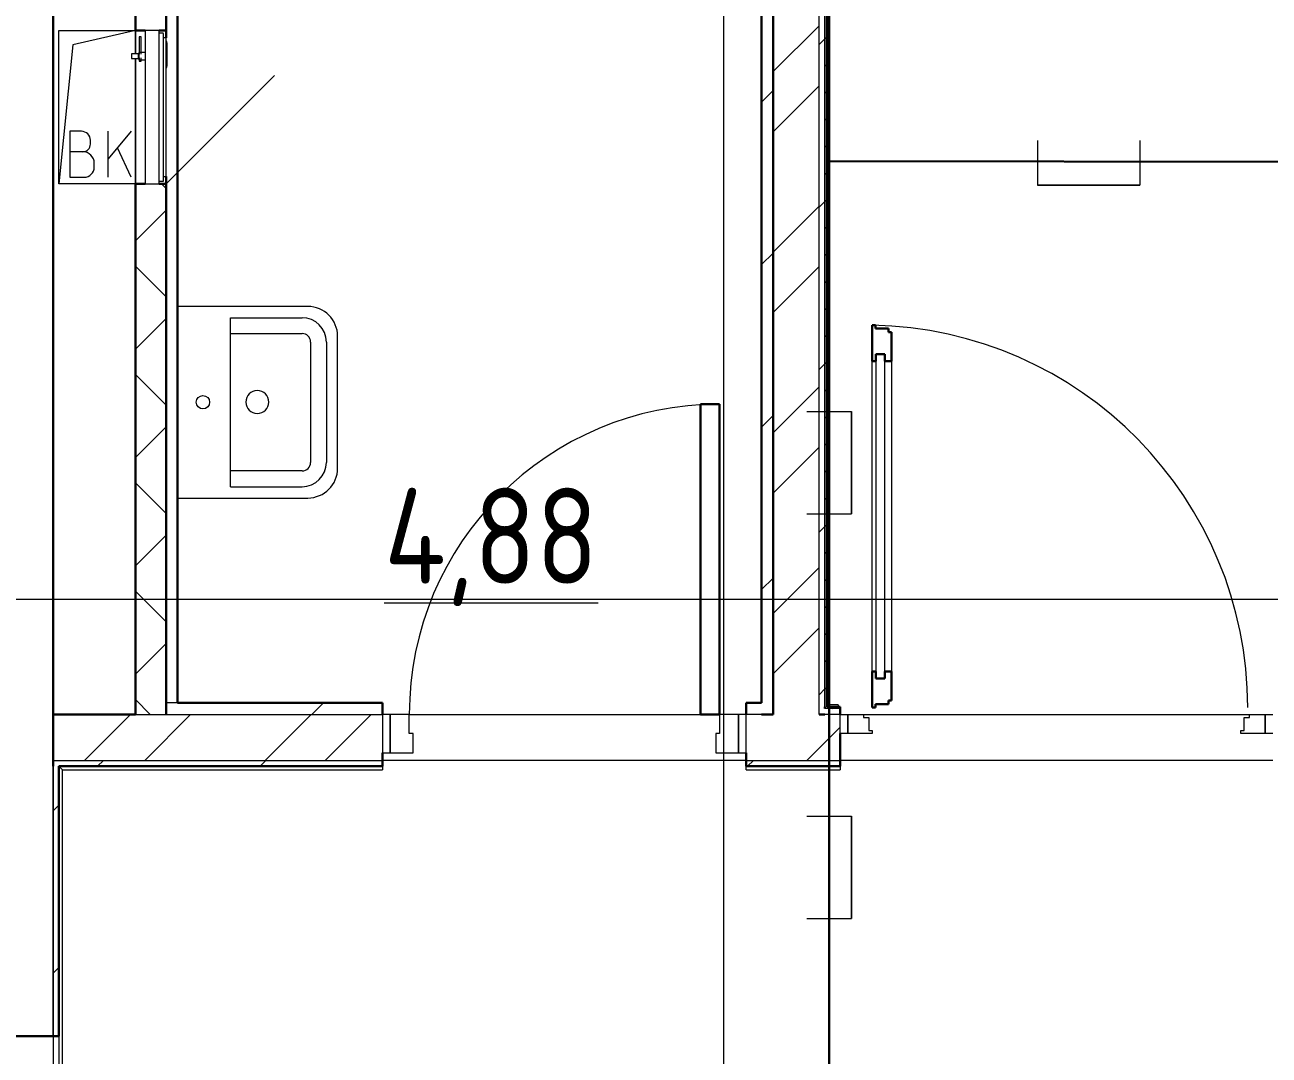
# Model space of a CAD drawing. Header units: millimetres. Extents: x -495897 to 1376592, y -28539 to 470976.
# Drawn here: x 274066 to 277314, y 377046 to 379735 of the extents above; entities that cross this region are included whole.
import ezdxf

# ---------------------------------------------------------------- set-up
doc = ezdxf.new("R2010")
doc.units = ezdxf.units.MM
doc.linetypes.add('ADSK_Линия сетки', pattern=[25, 20, -2.5, 0, -2.5])
for name, color, linetype, lineweight in [('RC-Линии_связи-Адресные', 5, 'Continuous', 30), ('Двери', 252, 'Continuous', 9), ('Марки помещений', 252, 'Continuous', 20), ('Обобщенные модели', 252, 'Continuous', 18), ('Оборудование', 8, 'Continuous', 18), ('Ограждение', 252, 'Continuous', 9), ('Оси', 252, 'Continuous', 9), ('Стены внутренние', 7, 'Continuous', 18), ('Стены наружные', 7, 'Continuous', 18), ('Стены штриховка', 7, 'Continuous', 9)]:
    doc.layers.add(name, color=color, linetype=linetype, lineweight=lineweight)
doc.layers.add('Двери открывание', color=7, linetype='Continuous', lineweight=9, true_color=0xc0c0c0)
doc.styles.add('GOST Common_2', font='', dxfattribs={"width": 0.9, "height": 250})
doc.styles.get('GOST Common_2').set_extended_font_data('GOST type B')

# ---------------------------------------------------------------- blocks, each defined once
blk = doc.blocks.new('3 этаж')
at = {"color": 251, "lineweight": 18, "true_color": 0x636466}
for p, q in [((274910.8, 18921.6), (274910.8, 19321.6)), ((274910.8, 19321.6), (275110.8, 19321.6)), ((275110.8, 19321.6), (274947, 19284.7)), ((275110.8, 19321.6), (275110.8, 19261.2)), ((274947, 19284.7), (274910.8, 18921.6)), ((275110.8, 19248.9), (275110.8, 18921.6)), ((274969.9, 19058.8), (274939.9, 19058.8)), ((274939.9, 19058.8), (274939.9, 18938.8)), ((275099.9, 19058.8), (275039.9, 18987.3)), ((275039.9, 18938.8), (275039.9, 19058.8)), ((274973.3, 19005.4), (274939.9, 19005.4)), ((274993.3, 19025.4), (274993.3, 19035.4)), ((275099.9, 18938.8), (275064, 19015.9)), ((275003.3, 18965.4), (275003.3, 18975.4)), ((275110.8, 18921.6), (274910.8, 18921.6)), ((274939.9, 18938.8), (274976.6, 18938.8))]:
    blk.add_line(p, q, dxfattribs=at)
for centre, radius, start, end in [((274969.9, 19035.4), 23.3, 0, 90), ((274973.3, 19025.4), 20, 270, 0), ((274973.3, 18975.4), 30, 0, 90), ((274976.6, 18965.4), 26.7, 270, 0)]:
    blk.add_arc(centre, radius, start, end, dxfattribs=at)
at = {"layer": 'Двери', "color": 251, "lineweight": 30, "true_color": 0x636466}
for p, q in [((277034.8, 18552.6), (277042.8, 18552.6)), ((277034.8, 18458.6), (277034.8, 18552.6)), ((277042.8, 18552.6), (277042.8, 18543.6)), ((277042.8, 18543.6), (277076.8, 18543.6)), ((277076.8, 18543.6), (277076.8, 18534.6)), ((277076.8, 18534.6), (277084.8, 18534.6)), ((277084.8, 18534.6), (277084.8, 18458.6)), ((277043.8, 18458.6), (277034.8, 18458.6)), ((277043.8, 18476.6), (277043.8, 18458.6)), ((277067.8, 18476.6), (277043.8, 18476.6)), ((277067.8, 18458.6), (277067.8, 18476.6)), ((277084.8, 18458.6), (277067.8, 18458.6)), ((276635.8, 18346.6), (276585.8, 18346.6)), ((276585.8, 18346.6), (276585.8, 17536.6)), ((276635.8, 17536.6), (276635.8, 18346.6)), ((277034.8, 17554.6), (277034.8, 17648.6)), ((277043.8, 17648.6), (277034.8, 17648.6)), ((277043.8, 17630.6), (277043.8, 17648.6)), ((277067.8, 17648.6), (277067.8, 17630.6)), ((277084.8, 17648.6), (277067.8, 17648.6)), ((277084.8, 17648.6), (277084.8, 17572.6)), ((277067.8, 17630.6), (277043.8, 17630.6)), ((277042.8, 17554.6), (277034.8, 17554.6)), ((277042.8, 17563.6), (277042.8, 17554.6)), ((277076.8, 17563.6), (277042.8, 17563.6)), ((277076.8, 17572.6), (277076.8, 17563.6)), ((277084.8, 17572.6), (277076.8, 17572.6)), ((276585.8, 17536.6), (276635.8, 17536.6))]:
    blk.add_line(p, q, dxfattribs=at)
at = {"layer": 'Двери', "color": 251, "true_color": 0x636466}
for p, q in [((277034.8, 17648.6), (277034.8, 18458.6)), ((277043.8, 18476.6), (277043.8, 17630.6)), ((277067.8, 18476.6), (277043.8, 18476.6)), ((277067.8, 17630.6), (277067.8, 18476.6)), ((277084.8, 18458.6), (277084.8, 17648.6)), ((277043.8, 17630.6), (277067.8, 17630.6)), ((275775.8, 17536.6), (275755.8, 17536.6)), ((275755.8, 17536.6), (275755.8, 17436.6)), ((275825.8, 17536.6), (275775.8, 17536.6)), ((275775.8, 17536.6), (275775.8, 17436.6)), ((275775.8, 17436.6), (275775.8, 17536.6)), ((275825.8, 17486.6), (275825.8, 17536.6)), ((276685.8, 17536.6), (276635.8, 17536.6)), ((276635.8, 17536.6), (276635.8, 17486.6)), ((276685.8, 17436.6), (276685.8, 17536.6)), ((276705.8, 17536.6), (276685.8, 17536.6)), ((276685.8, 17536.6), (276685.8, 17436.6)), ((276705.8, 17436.6), (276705.8, 17536.6)), ((276950.8, 17536.6), (276970.8, 17536.6)), ((276950.8, 17486.6), (276950.8, 17536.6)), ((276970.8, 17536.6), (276970.8, 17486.6)), ((276970.8, 17536.6), (277011.8, 17536.6)), ((276970.8, 17486.6), (276970.8, 17536.6)), ((277011.8, 17536.6), (277011.8, 17528.6)), ((277011.8, 17528.6), (277025.8, 17528.6)), ((277025.8, 17528.6), (277025.8, 17494.6)), ((278005.8, 17528.6), (278019.8, 17528.6)), ((278005.8, 17494.6), (278005.8, 17528.6)), ((278019.8, 17528.6), (278019.8, 17536.6)), ((278019.8, 17536.6), (278060.8, 17536.6)), ((278060.8, 17536.6), (278080.8, 17536.6)), ((278060.8, 17486.6), (278060.8, 17536.6)), ((278060.8, 17536.6), (278060.8, 17486.6)), ((275835.8, 17486.6), (275825.8, 17486.6)), ((275835.8, 17436.6), (275835.8, 17486.6)), ((276635.8, 17486.6), (276625.8, 17486.6)), ((276625.8, 17486.6), (276625.8, 17436.6)), ((276970.8, 17486.6), (276950.8, 17486.6)), ((277034.8, 17486.6), (276970.8, 17486.6)), ((277025.8, 17494.6), (277034.8, 17494.6)), ((277034.8, 17494.6), (277034.8, 17486.6)), ((277996.8, 17494.6), (278005.8, 17494.6)), ((277996.8, 17486.6), (277996.8, 17494.6)), ((278060.8, 17486.6), (277996.8, 17486.6)), ((278080.8, 17486.6), (278060.8, 17486.6)), ((275755.8, 17436.6), (275775.8, 17436.6)), ((275775.8, 17436.6), (275835.8, 17436.6)), ((276625.8, 17436.6), (276685.8, 17436.6)), ((276685.8, 17436.6), (276705.8, 17436.6))]:
    blk.add_line(p, q, dxfattribs=at)
blk.add_arc((276635.8, 17536.6), 810, 90, 180, dxfattribs=at)
at = {"layer": 'Двери открывание', "color": 251, "true_color": 0x636466}
blk.add_arc((277016.8, 17554.6), 998, 0, 88.9666, dxfattribs=at)
at = {"layer": 'Обобщенные модели', "color": 251, "true_color": 0x636466}
for p, q in [((275560.8, 18601.6), (275220.8, 18601.6)), ((275358.8, 18572.1), (275545.9, 18572.1)), ((275358.8, 18131), (275358.8, 18572.1)), ((275358.8, 18530.8), (275545.9, 18530.8)), ((275638.8, 18351.7), (275638.8, 18523.6)), ((275568.2, 18508.6), (275568.2, 18194.5)), ((275609.5, 18508.6), (275609.5, 18194.5)), ((275638.8, 18179.5), (275638.8, 18351.7)), ((275545.9, 18172.3), (275358.8, 18172.3)), ((275358.8, 18131), (275545.9, 18131)), ((275220.8, 18101.5), (275560.8, 18101.5))]:
    blk.add_line(p, q, dxfattribs=at)
blk.add_circle((275287.1, 18351.6), 17.5, dxfattribs=at)
for centre, radius, start, end in [((275560.8, 18523.6), 78, 0, 90), ((275545.9, 18508.6), 63.6, 0, 90), ((275545.9, 18508.6), 22.3, 0, 90), ((275428.9, 18352), 30, 90, 270), ((275428.9, 18352), 30, 270, 90), ((275545.9, 18194.5), 63.6, 270, 0), ((275545.9, 18194.5), 22.3, 270, 0), ((275560.8, 18179.5), 78, 270, 0)]:
    blk.add_arc(centre, radius, start, end, dxfattribs=at)
at = {"layer": 'Оборудование', "color": 251, "true_color": 0x636466}
for p, q in [((275120.4, 19305.7), (275120.4, 19259.9)), ((275125.4, 19305.7), (275120.4, 19305.7)), ((275125.4, 19259.9), (275125.4, 19305.7)), ((275172.2, 19321.6), (275135.8, 19321.6)), ((275135.8, 19321.6), (275135.8, 18921.6)), ((275173.1, 18922.5), (275173.1, 19320.6)), ((275182.8, 19314.6), (275173.1, 19314.6)), ((275183.8, 18929.5), (275183.8, 19313.6)), ((275190.8, 19302.6), (275185.3, 19302.6)), ((275190.8, 18940.6), (275190.8, 19302.6)), ((275135.8, 19264.7), (275119.9, 19264.7)), ((275119.9, 19264.7), (275119.9, 19245.4)), ((275192.8, 19293.6), (275190.8, 19293.6)), ((275192.8, 19289.6), (275192.8, 19293.6)), ((275192.8, 19289.6), (275192.8, 19229.1)), ((275117.9, 19261.2), (275100.4, 19261.2)), ((275100.4, 19261.2), (275100.4, 19248.9)), ((275100.4, 19248.9), (275117.9, 19248.9)), ((275119.9, 19263.1), (275117.9, 19261.2)), ((275117.9, 19261.2), (275117.9, 19248.9)), ((275117.9, 19248.9), (275119.9, 19247)), ((275119.9, 19245.4), (275135.8, 19245.4)), ((275120.4, 19250.2), (275120.4, 19242)), ((275120.4, 19242), (275125.4, 19242)), ((275125.4, 19242), (275125.4, 19250.2)), ((275190.8, 19225.1), (275192.8, 19225.1)), ((275190.8, 18921.6), (275473.6, 19204.4)), ((275192.8, 19225.1), (275192.8, 19229.1)), ((275185.3, 18940.6), (275190.8, 18940.6)), ((275135.8, 18921.6), (275172.2, 18921.6)), ((275173.1, 18928.6), (275182.8, 18928.6))]:
    blk.add_line(p, q, dxfattribs=at)
for points, knots in [([(275173.1, 19320.6), (275173.1, 19320.7), (275173.1, 19320.8), (275173, 19321), (275172.9, 19321.1), (275172.8, 19321.3), (275172.6, 19321.4), (275172.4, 19321.5), (275172.2, 19321.6), (275172.2, 19321.6)], [0, 0, 0, 0, 0.166667, 0.25, 0.333333, 0.5, 0.666667, 0.833333, 1, 1, 1, 1]), ([(275183.8, 19313.6), (275183.8, 19313.7), (275183.8, 19313.8), (275183.7, 19314), (275183.7, 19314.1), (275183.6, 19314.2), (275183.5, 19314.3), (275183.3, 19314.4), (275183.1, 19314.5), (275182.9, 19314.6), (275182.8, 19314.6)], [0, 0, 0, 0, 0.166667, 0.25, 0.333333, 0.416667, 0.541667, 0.666667, 0.833333, 1, 1, 1, 1]), ([(275185.3, 19302.6), (275185.2, 19302.6), (275185, 19302.6), (275184.7, 19302.7), (275184.5, 19302.8), (275184.4, 19302.9), (275184.2, 19303), (275184.1, 19303.2), (275184, 19303.3), (275183.9, 19303.5), (275183.8, 19303.8), (275183.8, 19304), (275183.8, 19304.1)], [0, 0, 0, 0, 0.166667, 0.25, 0.333333, 0.416667, 0.5, 0.583333, 0.666667, 0.75, 0.833333, 1, 1, 1, 1]), ([(275183.8, 18939), (275183.8, 18939.2), (275183.8, 18939.4), (275183.9, 18939.6), (275184, 18939.8), (275184.1, 18940), (275184.2, 18940.1), (275184.4, 18940.2), (275184.5, 18940.4), (275184.7, 18940.4), (275185, 18940.5), (275185.2, 18940.6), (275185.3, 18940.6)], [-1, -1, -1, -1, -0.833333, -0.75, -0.666667, -0.583333, -0.5, -0.416667, -0.333333, -0.25, -0.166667, 0, 0, 0, 0]), ([(275172.2, 18921.6), (275172.2, 18921.6), (275172.4, 18921.6), (275172.6, 18921.7), (275172.8, 18921.8), (275172.9, 18922), (275173, 18922.1), (275173.1, 18922.3), (275173.1, 18922.4), (275173.1, 18922.5)], [-1, -1, -1, -1, -0.833333, -0.666667, -0.5, -0.333333, -0.25, -0.166667, 0, 0, 0, 0]), ([(275182.8, 18928.6), (275182.9, 18928.6), (275183.1, 18928.6), (275183.3, 18928.7), (275183.5, 18928.8), (275183.6, 18928.9), (275183.7, 18929), (275183.7, 18929.1), (275183.8, 18929.3), (275183.8, 18929.4), (275183.8, 18929.5)], [-1, -1, -1, -1, -0.833333, -0.666667, -0.541667, -0.416667, -0.333333, -0.25, -0.166667, 0, 0, 0, 0])]:
    blk.add_open_spline(points, degree=3, knots=knots, dxfattribs=at)
at = {"layer": 'Ограждение', "color": 251, "true_color": 0x636466}
for p, q in [((276920.8, 17561.6), (276920.8, 21816.6)), ((276920.8, 17561.6), (276915.8, 17556.6)), ((276945.8, 17561.6), (276920.8, 17561.6)), ((276945.8, 17561.6), (276945.8, 17556.6)), ((274920.8, 17391.6), (274910.8, 17401.6)), ((274920.8, 14856.6), (274920.8, 17391.6)), ((274920.8, 17391.6), (275755.8, 17391.6)), ((275755.8, 17401.6), (275755.8, 17391.6)), ((276705.8, 17391.6), (276705.8, 17401.6)), ((276705.8, 17391.6), (276950.8, 17391.6)), ((276950.8, 17401.6), (276950.8, 17391.6))]:
    blk.add_line(p, q, dxfattribs=at)
at = {"layer": 'Оси', "color": 251, "linetype": 'ADSK_Линия сетки', "ltscale": 200, "true_color": 0x636466}
for p, q in [((274895.8, 34587.2), (274895.8, -31389.6)), ((276645.8, 34587.2), (276645.8, -31389.6)), ((308795.8, 17836.6), (237073.5, 17836.6))]:
    blk.add_line(p, q, dxfattribs=at)
at = {"layer": 'Стены внутренние', "color": 251, "lineweight": 30, "true_color": 0x636466}
for p, q in [((274895.8, 23256.6), (274895.8, 17536.6)), ((274895.8, 16696.6), (274193.8, 16696.6))]:
    blk.add_line(p, q, dxfattribs=at)
at = {"layer": 'Стены внутренние', "color": 251, "true_color": 0x636466}
blk.add_line((274895.8, 16696.6), (274895.8, 17401.6), dxfattribs=at)
at = {"layer": 'Стены наружные', "color": 251, "lineweight": 30, "true_color": 0x636466}
for p, q in [((276915.8, 17556.6), (276915.8, 21816.6)), ((275110.8, 19321.6), (275110.8, 20876.6)), ((276775.8, 17536.6), (276775.8, 20876.6)), ((276745.8, 17566.6), (276745.8, 20846.6)), ((275190.8, 19302.6), (275190.8, 19966.6)), ((275220.8, 19936.6), (275220.8, 17566.6)), ((275110.8, 19321.6), (275135.8, 19321.6)), ((275172.4, 19321.6), (275190.8, 19321.6)), ((275190.8, 17536.6), (275190.8, 18940.6)), ((275110.8, 18921.6), (275110.8, 17536.6)), ((275110.8, 18921.6), (275135.8, 18921.6)), ((275172.4, 18921.6), (275190.8, 18921.6)), ((275755.8, 17566.6), (275220.8, 17566.6)), ((275755.8, 17566.6), (275755.8, 17536.6)), ((276745.8, 17566.6), (276705.8, 17566.6)), ((276705.8, 17566.6), (276705.8, 17536.6)), ((276910.8, 17551.6), (276910.8, 17556.6)), ((276950.8, 17556.6), (276915.8, 17556.6)), ((276950.8, 17556.6), (276950.8, 17536.6)), ((274895.8, 17536.6), (275110.8, 17536.6)), ((274895.8, 17401.6), (274895.8, 17536.6)), ((276775.8, 17536.6), (276745.8, 17536.6)), ((276910.8, 17536.6), (276895.8, 17536.6)), ((276950.8, 17401.6), (276950.8, 17486.6)), ((275755.8, 17401.6), (275755.8, 17436.6)), ((276705.8, 17401.6), (276705.8, 17436.6)), ((274910.8, 17401.6), (275755.8, 17401.6)), ((274910.8, 17401.6), (274910.8, 16696.6)), ((276705.8, 17401.6), (276950.8, 17401.6)), ((274910.8, 16696.6), (274895.8, 16696.6))]:
    blk.add_line(p, q, dxfattribs=at)
at = {"layer": 'Стены наружные', "color": 251, "linetype": 'Continuous', "lineweight": 9, "true_color": 0x636466}
for p, q in [((276775.8, 19214.5), (276895.8, 19334.5)), ((276895.8, 19285.1), (276910.8, 19300.1)), ((276910.8, 19300.1), (276915.8, 19305.1)), ((276910.8, 19229.4), (276915.8, 19234.4)), ((276775.8, 19057.3), (276895.8, 19177.3)), ((276745.8, 19135.1), (276775.8, 19165.1)), ((276910.8, 19158.7), (276915.8, 19163.7)), ((276910.8, 19088), (276915.8, 19093)), ((276910.8, 19017.3), (276915.8, 19022.3)), ((276910.8, 18946.6), (276915.8, 18951.6)), ((275190.8, 18909.4), (275178.6, 18921.6)), ((276895.8, 18860.9), (276910.8, 18875.9)), ((276910.8, 18875.9), (276915.8, 18880.9)), ((275110.8, 18772.9), (275190.8, 18852.9)), ((276775.8, 18743), (276895.8, 18863)), ((276910.8, 18805.2), (276915.8, 18810.2)), ((276745.8, 18710.9), (276775.8, 18740.9)), ((276910.8, 18734.5), (276915.8, 18739.5)), ((275190.8, 18626.6), (275110.8, 18706.6)), ((276775.8, 18585.8), (276895.8, 18705.8)), ((276910.8, 18663.7), (276915.8, 18668.7)), ((276910.8, 18593), (276915.8, 18598)), ((275110.8, 18490.1), (275190.8, 18570.1)), ((276910.8, 18522.3), (276915.8, 18527.3)), ((276910.8, 18451.6), (276915.8, 18456.6)), ((275190.8, 18343.7), (275110.8, 18423.7)), ((276895.8, 18436.6), (276910.8, 18451.6)), ((276775.8, 18271.5), (276895.8, 18391.5)), ((276910.8, 18380.9), (276915.8, 18385.9)), ((276745.8, 18286.6), (276775.8, 18316.6)), ((276910.8, 18310.2), (276915.8, 18315.2)), ((275110.8, 18207.2), (275190.8, 18287.2)), ((276775.8, 18114.4), (276895.8, 18234.4)), ((276910.8, 18239.5), (276915.8, 18244.5)), ((276910.8, 18168.8), (276915.8, 18173.8)), ((275190.8, 18060.9), (275110.8, 18140.9)), ((276910.8, 18098.1), (276915.8, 18103.1)), ((276910.8, 18027.3), (276915.8, 18032.3)), ((275110.8, 17924.4), (275190.8, 18004.4)), ((276895.8, 18012.3), (276910.8, 18027.3)), ((276910.8, 17956.6), (276915.8, 17961.6)), ((276775.8, 17800.1), (276895.8, 17920.1)), ((276745.8, 17862.3), (276775.8, 17892.3)), ((276910.8, 17885.9), (276915.8, 17890.9)), ((275190.8, 17778), (275110.8, 17858)), ((276910.8, 17815.2), (276915.8, 17820.2)), ((276775.8, 17642.9), (276895.8, 17762.9)), ((276910.8, 17744.5), (276915.8, 17749.5)), ((275110.8, 17641.6), (275190.8, 17721.6)), ((276910.8, 17673.8), (276915.8, 17678.8)), ((276910.8, 17603.1), (276915.8, 17608.1)), ((275149.4, 17536.6), (275110.8, 17575.2)), ((276895.8, 17588.1), (276910.8, 17603.1)), ((275571.5, 17536.6), (275601.5, 17566.6)), ((276930, 17551.6), (276935, 17556.6)), ((274977.9, 17416.6), (275097.9, 17536.6)), ((275135, 17416.6), (275255, 17536.6)), ((275449.3, 17416.6), (275569.3, 17536.6)), ((275606.5, 17416.6), (275726.5, 17536.6)), ((276863.7, 17416.6), (276950.8, 17503.6)), ((275012.2, 17401.6), (275027.2, 17416.6)), ((275436.5, 17401.6), (275451.5, 17416.6)), ((276709.3, 17401.6), (276724.3, 17416.6)), ((274895.8, 17285.1), (274910.8, 17300.1)), ((274895.8, 16860.9), (274910.8, 16875.9))]:
    blk.add_line(p, q, dxfattribs=at)
at = {"layer": 'Стены наружные', "color": 251, "true_color": 0x636466}
for p, q in [((275110.8, 19261.2), (275110.8, 19321.6)), ((275110.8, 18921.6), (275110.8, 19248.9)), ((275825.8, 17536.6), (276585.8, 17536.6)), ((277011.8, 17536.6), (278019.8, 17536.6)), ((276705.8, 17416.6), (275755.8, 17416.6)), ((278080.8, 17416.6), (276950.8, 17416.6)), ((274910.8, 16696.6), (274910.8, 15366.6))]:
    blk.add_line(p, q, dxfattribs=at)
at = {"layer": 'Стены штриховка', "color": 251, "true_color": 0x636466}
for p, q in [((276895.8, 17536.6), (276895.8, 21816.6)), ((276910.8, 17556.6), (276910.8, 21816.6)), ((275220.8, 17566.6), (275190.8, 17566.6)), ((276950.8, 17551.6), (276910.8, 17551.6)), ((275110.8, 17536.6), (275755.8, 17536.6)), ((276745.8, 17536.6), (276705.8, 17536.6)), ((276950.8, 17536.6), (276910.8, 17536.6)), ((274895.8, 17416.6), (275755.8, 17416.6)), ((276705.8, 17416.6), (276950.8, 17416.6))]:
    blk.add_line(p, q, dxfattribs=at)
at = {"layer": 'Марки помещений', "color": 251, "true_color": 0x636466, "style": 'GOST Common_2', "width": 0.9}
blk.add_text('%%U4,88', height=250, dxfattribs=at).set_placement((275760.1, 17877.6))

msp = doc.modelspace()

# ---------------------------------------------------------------- linework, layer by layer
at = {"layer": 'RC-Линии_связи-Адресные'}
for p, q in [((276165.604, 380420.28), (276165.604, 376035.469)), ((278709.305, 379375.134), (276165.604, 379379.563))]:
    msp.add_line(p, q, dxfattribs=at)
at = {"layer": 'RC-Линии_связи-Адресные', "color": 0, "lineweight": 5}
for p, q in [((276709.271, 379433.197), (276709.271, 379317.071)), ((276976.37, 379433.197), (276976.37, 379317.071)), ((276709.271, 379317.071), (276976.37, 379317.071)), ((276976.37, 379317.071), (276709.271, 379317.071)), ((276107.541, 378725.698), (276223.667, 378725.698)), ((276223.667, 378458.6), (276223.667, 378725.698)), ((276223.667, 378725.698), (276223.667, 378458.6)), ((276107.541, 378458.6), (276223.667, 378458.6)), ((276107.541, 377669.809), (276223.667, 377669.809)), ((276223.667, 377402.711), (276223.667, 377669.809)), ((276223.667, 377669.809), (276223.667, 377402.711)), ((276107.541, 377402.711), (276223.667, 377402.711))]:
    msp.add_line(p, q, dxfattribs=at)

# ---------------------------------------------------------------- block references
msp.add_blockref('3 этаж', (-756.474, 360398.765))

doc.saveas('drawing.dxf')
